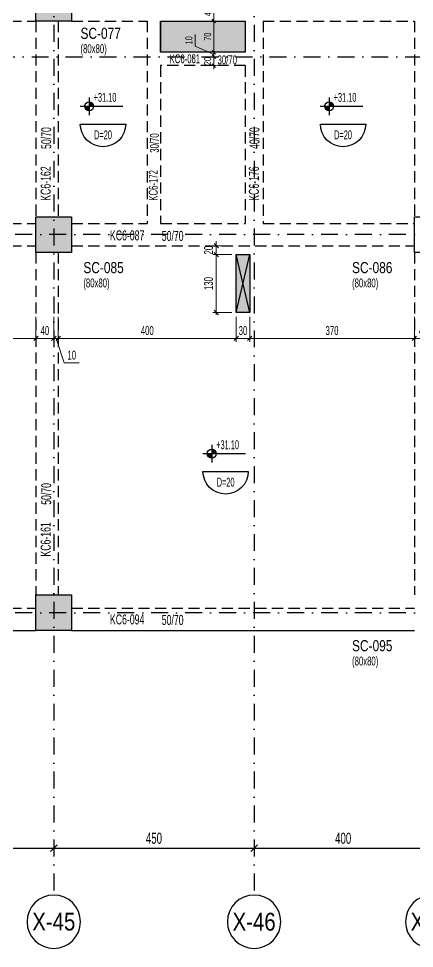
# Model space of a CAD drawing. Header units: millimetres. Extents: x -10495 to 6687, y -755 to 43288.
# Drawn here: x 4171 to 5060, y -755 to 1336 of the extents above; entities that cross this region are included whole.
import ezdxf
from ezdxf.enums import TextEntityAlignment as Align

# ---------------------------------------------------------------- set-up
doc = ezdxf.new("R2010")
doc.units = ezdxf.units.MM
doc.header["$LTSCALE"] = 100
doc.header["$PDSIZE"] = -100
doc.linetypes.add('DASHDOT', pattern=[25.4, 12.7, -6.35, 0, -6.35])
doc.linetypes.add('HIDDEN', pattern=[0.375, 0.25, -0.125])
for name, color, linetype in [('AKS BALON_ULK', 9, 'Continuous'), ('AKS YAZI_ULK', 20, 'Continuous'), ('AKS_ULK', 8, 'DASHDOT'), ('BOSLUK SEMBOL_ULK', 118, 'Continuous'), ('BOSLUK_ULK', 21, 'Continuous'), ('KOLON-PERDE CEKIRDEK_ULK', 4, 'Continuous'), ('KOT_ULK', 7, 'Continuous'), ('OLCU DIS_ULK', 7, 'Continuous'), ('TARAMA BOSLUK-TARIF SEFFAF YUZEYLER_ULK', 159, 'Continuous'), ('TARAMA SOLID_ULK', 251, 'Continuous')]:
    doc.layers.add(name, color=color, linetype=linetype)
for name, color, linetype, lineweight in [('DOSEME ISMI_ULK', 244, 'Continuous', 25), ('KIRIS BOYUT_ULK', 232, 'Continuous', 13), ('KIRIS CIZGI DUZ_ULK', 41, 'Continuous', 25), ('KIRIS CIZGI KESIK_ULK', 41, 'HIDDEN', 25), ('KIRIS ISIM_ULK', 221, 'Continuous', 13), ('KOLON BOYUT_ULK', 255, 'Continuous', 13), ('KOLON ISIM_ULK', 91, 'Continuous', 13), ('OLCU IC_ULK', 146, 'Continuous', 18)]:
    doc.layers.add(name, color=color, linetype=linetype, lineweight=lineweight)
doc.styles.add('ULK-SIMPLXTW.shx', font='ARIALN.TTF')
doc.styles.add('ulkr-simplxtw.shx', font='ulkr-simplxtw.shx', dxfattribs={"width": 0.65})
doc.dimstyles.new('1-100-DIS_ULK', dxfattribs={"dimscale": 100, "dimtxt": 0.25, "dimasz": 0.15, "dimexe": 0.1, "dimexo": 0.1, "dimgap": 0.1, "dimtad": 1, "dimdec": 0, "dimzin": 9, "dimdsep": 46, "dimtxsty": 'ulkr-simplxtw.shx', "dimblk": 'OBLIQUE', "dimcen": 0.1, "dimdle": 0.11, "dimclrd": 256, "dimclre": 256, "dimclrt": 3, "dimadec": 0, "dimazin": 0, "dimtfac": 1, "dimtdec": 0, "dimtix": 1, "dimtmove": 1, "dimatfit": 3, "dimldrblk": 'OBLIQUE', "dimfxl": 1, "dimtolj": 1, "dimtzin": 12, "dimarcsym": 0})
doc.dimstyles.new('1-100-IC_ULK', dxfattribs={"dimscale": 10, "dimtxt": 2, "dimasz": 1, "dimexe": 0.75, "dimexo": 1, "dimgap": 0.75, "dimtad": 1, "dimdec": 1, "dimzin": 9, "dimdsep": 46, "dimtxsty": 'ulkr-simplxtw.shx', "dimblk": 'OBLIQUE', "dimcen": 0.1, "dimdle": 0.5, "dimclrd": 146, "dimclre": 146, "dimclrt": 2, "dimadec": 0, "dimazin": 2, "dimtfac": 1, "dimtdec": 1, "dimtix": 1, "dimtmove": 2, "dimatfit": 3, "dimldrblk": 'OBLIQUE', "dimfxl": 1, "dimtolj": 1, "dimtzin": 0, "dimlwd": -1, "dimlwe": -1, "dimarcsym": 0})

# ---------------------------------------------------------------- blocks, each defined once
blk = doc.blocks.new('AKS SEMBOL_ULK')
at = {"layer": 'AKS BALON_ULK', "linetype": 'ByBlock'}
blk.add_circle((0, -41.2), 60, dxfattribs=at)
at = {"layer": 'AKS YAZI_ULK', "style": 'ULK-SIMPLXTW.shx'}
blk.add_attdef('1', text='', height=40, dxfattribs=at).set_placement((0, -41.2), align=Align.MIDDLE)
blk = doc.blocks.new('_Oblique')
at = {"color": 0, "linetype": 'ByBlock', "lineweight": -2}
blk.add_line((-0.5, -0.5), (0.5, 0.5), dxfattribs=at)
blk = doc.blocks.new('*D1717')
at = {"layer": 'Defpoints', "color": 0, "transparency": 16777216}
for p in [(3400, -509.7), (4250, -509.7), (4250, -529.7)]:
    blk.add_point(p, dxfattribs=at)
at = {"layer": 'OLCU DIS_ULK', "lineweight": -2, "transparency": 16777216}
for p, q in [((3400, -519.7), (3400, -539.7)), ((4250, -519.7), (4250, -539.7)), ((3389, -529.7), (4261, -529.7))]:
    blk.add_line(p, q, dxfattribs=at)
at = {"layer": 'OLCU DIS_ULK', "lineweight": -2, "transparency": 16777216, "xscale": 15, "yscale": 15, "zscale": 15, "rotation": 180}
blk.add_blockref('_Oblique', (3400, -529.7), dxfattribs=at)
at = {"layer": 'OLCU DIS_ULK', "lineweight": -2, "transparency": 16777216, "xscale": 15, "yscale": 15, "zscale": 15}
blk.add_blockref('_Oblique', (4250, -529.7), dxfattribs=at)
at = {"layer": 'OLCU DIS_ULK', "color": 3, "transparency": 16777216, "insert": (3825, -507.2), "char_height": 25, "attachment_point": 5, "style": 'ulkr-simplxtw.shx'}
blk.add_mtext('\\A1;850', dxfattribs=at)
blk = doc.blocks.new('*D1719')
at = {"layer": 'Defpoints', "color": 0, "transparency": 16777216}
for p in [(4700, -509.7), (5100, -509.7), (5100, -529.7)]:
    blk.add_point(p, dxfattribs=at)
at = {"layer": 'OLCU DIS_ULK', "lineweight": -2, "transparency": 16777216}
for p, q in [((4700, -519.7), (4700, -539.7)), ((5100, -519.7), (5100, -539.7)), ((4689, -529.7), (5111, -529.7))]:
    blk.add_line(p, q, dxfattribs=at)
at = {"layer": 'OLCU DIS_ULK', "lineweight": -2, "transparency": 16777216, "xscale": 15, "yscale": 15, "zscale": 15, "rotation": 180}
blk.add_blockref('_Oblique', (4700, -529.7), dxfattribs=at)
at = {"layer": 'OLCU DIS_ULK', "lineweight": -2, "transparency": 16777216, "xscale": 15, "yscale": 15, "zscale": 15}
blk.add_blockref('_Oblique', (5100, -529.7), dxfattribs=at)
at = {"layer": 'OLCU DIS_ULK', "color": 3, "transparency": 16777216, "insert": (4900, -507.2), "char_height": 25, "attachment_point": 5, "style": 'ulkr-simplxtw.shx'}
blk.add_mtext('\\A1;400', dxfattribs=at)
blk = doc.blocks.new('*D1720')
at = {"layer": 'Defpoints', "color": 0, "transparency": 16777216}
for p in [(4250, -509.7), (4700, -509.7), (4700, -529.7)]:
    blk.add_point(p, dxfattribs=at)
at = {"layer": 'OLCU DIS_ULK', "lineweight": -2, "transparency": 16777216}
for p, q in [((4250, -519.7), (4250, -539.7)), ((4700, -519.7), (4700, -539.7)), ((4239, -529.7), (4711, -529.7))]:
    blk.add_line(p, q, dxfattribs=at)
at = {"layer": 'OLCU DIS_ULK', "lineweight": -2, "transparency": 16777216, "xscale": 15, "yscale": 15, "zscale": 15, "rotation": 180}
blk.add_blockref('_Oblique', (4250, -529.7), dxfattribs=at)
at = {"layer": 'OLCU DIS_ULK', "lineweight": -2, "transparency": 16777216, "xscale": 15, "yscale": 15, "zscale": 15}
blk.add_blockref('_Oblique', (4700, -529.7), dxfattribs=at)
at = {"layer": 'OLCU DIS_ULK', "color": 3, "transparency": 16777216, "insert": (4475, -507.2), "char_height": 25, "attachment_point": 5, "style": 'ulkr-simplxtw.shx'}
blk.add_mtext('\\A1;450', dxfattribs=at)
blk = doc.blocks.new('*U17')
at = {"layer": 'KOT_ULK'}
h = blk.add_hatch(color=251, dxfattribs=at)
h.dxf.hatch_style = 1
h.paths.add_polyline_path([(0, 0), (-10, 0, 0.414214), (0, -10)])
h = blk.add_hatch(color=251, dxfattribs=at)
h.dxf.hatch_style = 1
h.paths.add_polyline_path([(10, 0, 0.414214), (0, 10), (0, 0)])
at = {"layer": 'KOT_ULK', "color": 12}
for p, q in [((-20, 0), (75.6, 0)), ((0, 20), (0, -20))]:
    blk.add_line(p, q, dxfattribs=at)
blk.add_circle((0, 0), 10, dxfattribs=at)
at = {"layer": 'KOT_ULK', "style": 'ulkr-simplxtw.shx', "width": 0.6}
for tag, p in [('6', (10, 145)), ('5', (10, 118)), ('4', (10, 91)), ('3', (10, 64)), ('2', (10, 37)), ('1', (10, 10))]:
    blk.add_attdef(tag, p, '', height=20, dxfattribs=at)
at = {"layer": 'KOT_ULK', "color": 242, "style": 'ulkr-simplxtw.shx', "width": 0.65}
blk.add_attdef('NOT', text='', height=20, dxfattribs=at).set_placement((14.8, -10), align=Align.TOP_LEFT)
blk = doc.blocks.new('Döşeme kalınğı_ULK')
at = {"layer": 'DOSEME ISMI_ULK', "color": 12}
blk.add_lwpolyline([(51, 0, -1), (-51, 0)], format="xyb", close=True, dxfattribs=at)
at = {"layer": 'DOSEME ISMI_ULK', "style": 'ulkr-simplxtw.shx', "width": 0.6}
blk.add_attdef('1', text='', height=20, dxfattribs=at).set_placement((0, -14.2), align=Align.TOP_CENTER)
blk = doc.blocks.new('*U26')
at = {"layer": 'KOLON BOYUT_ULK', "style": 'ulkr-simplxtw.shx', "width": 0.65}
blk.add_attdef('2', text='', height=20, dxfattribs=at).set_placement((0, -37), align=Align.TOP_LEFT)
at = {"layer": 'KOLON ISIM_ULK', "style": 'ulkr-simplxtw.shx', "width": 0.8}
blk.add_attdef('1', text='', height=25, dxfattribs=at).set_placement((0, 0), align=Align.TOP_LEFT)
blk = doc.blocks.new('*D1568')
at = {"layer": 'Defpoints', "color": 0, "transparency": 16777216}
for p in [(4572.7, 1370), (4572.7, 1330), (4609.5, 1330)]:
    blk.add_point(p, dxfattribs=at)
at = {"layer": 'OLCU IC_ULK', "color": 146, "transparency": 16777216}
blk.add_line((4609.5, 1373.8), (4609.5, 1326.3), dxfattribs=at)
at = {"layer": 'OLCU IC_ULK', "color": 146, "linetype": 'Continuous', "transparency": 16777216}
for p, q in [((4609.5, 1370), (4615.1, 1370)), ((4609.5, 1330), (4615.1, 1330))]:
    blk.add_line(p, q, dxfattribs=at)
at = {"layer": 'OLCU IC_ULK', "color": 146, "transparency": 16777216, "xscale": 7.5, "yscale": 7.5, "zscale": 7.5}
for p, rotation in [((4609.5, 1370), 90), ((4609.5, 1330), 270)]:
    blk.add_blockref('_Oblique', p, dxfattribs=dict(at, rotation=rotation))
at = {"layer": 'OLCU IC_ULK', "color": 2, "transparency": 16777216, "insert": (4596.4, 1350), "char_height": 15, "attachment_point": 5, "rotation": 90, "style": 'ulkr-simplxtw.shx'}
blk.add_mtext('\\A1;40', dxfattribs=at)
blk = doc.blocks.new('*D1664')
at = {"layer": 'Defpoints', "color": 0, "transparency": 16777216}
for p in [(4660, 805), (4615.1, 675), (4660, 675)]:
    blk.add_point(p, dxfattribs=at)
at = {"layer": 'OLCU IC_ULK', "color": 146, "linetype": 'Continuous', "transparency": 16777216}
for p, q in [((4650, 805), (4607.6, 805)), ((4650, 675), (4607.6, 675))]:
    blk.add_line(p, q, dxfattribs=at)
at = {"layer": 'OLCU IC_ULK', "color": 146, "transparency": 16777216}
blk.add_line((4615.1, 810), (4615.1, 670), dxfattribs=at)
at = {"layer": 'OLCU IC_ULK', "color": 146, "transparency": 16777216, "xscale": 10, "yscale": 10, "zscale": 10}
for p, rotation in [((4615.1, 805), 90), ((4615.1, 675), 270)]:
    blk.add_blockref('_Oblique', p, dxfattribs=dict(at, rotation=rotation))
at = {"layer": 'OLCU IC_ULK', "color": 2, "transparency": 16777216, "insert": (4597.6, 740), "char_height": 20, "attachment_point": 5, "rotation": 90, "style": 'ulkr-simplxtw.shx'}
blk.add_mtext('\\A1;130', dxfattribs=at)
blk = doc.blocks.new('*D1665')
at = {"layer": 'Defpoints', "color": 0, "transparency": 16777216}
for p in [(4615.1, 825), (4660, 825), (4660, 805)]:
    blk.add_point(p, dxfattribs=at)
at = {"layer": 'OLCU IC_ULK', "color": 146, "linetype": 'Continuous', "transparency": 16777216}
for p, q in [((4650, 825), (4607.6, 825)), ((4650, 805), (4607.6, 805))]:
    blk.add_line(p, q, dxfattribs=at)
at = {"layer": 'OLCU IC_ULK', "color": 146, "transparency": 16777216}
for p, q in [((4615.1, 825), (4615.1, 835)), ((4615.1, 805), (4615.1, 825)), ((4615.1, 805), (4615.1, 795))]:
    blk.add_line(p, q, dxfattribs=at)
at = {"layer": 'OLCU IC_ULK', "color": 146, "transparency": 16777216, "xscale": 10, "yscale": 10, "zscale": 10}
for p, rotation in [((4615.1, 825), 270), ((4615.1, 805), 90)]:
    blk.add_blockref('_Oblique', p, dxfattribs=dict(at, rotation=rotation))
at = {"layer": 'OLCU IC_ULK', "color": 2, "transparency": 16777216, "insert": (4597.6, 815), "char_height": 20, "attachment_point": 5, "rotation": 90, "style": 'ulkr-simplxtw.shx'}
blk.add_mtext('\\A1;20', dxfattribs=at)
blk = doc.blocks.new('*D1666')
at = {"layer": 'Defpoints', "color": 0, "transparency": 16777216}
for p in [(4660, 675), (4690, 675), (4660, 616.6)]:
    blk.add_point(p, dxfattribs=at)
at = {"layer": 'OLCU IC_ULK', "color": 146, "linetype": 'Continuous', "transparency": 16777216}
for p, q in [((4660, 665), (4660, 609.1)), ((4690, 665), (4690, 609.1))]:
    blk.add_line(p, q, dxfattribs=at)
at = {"layer": 'OLCU IC_ULK', "color": 146, "transparency": 16777216}
for p, q in [((4660, 616.6), (4650, 616.6)), ((4690, 616.6), (4660, 616.6)), ((4690, 616.6), (4700, 616.6))]:
    blk.add_line(p, q, dxfattribs=at)
at = {"layer": 'OLCU IC_ULK', "color": 146, "transparency": 16777216, "xscale": 10, "yscale": 10, "zscale": 10}
blk.add_blockref('_Oblique', (4660, 616.6), dxfattribs=at)
at = {"layer": 'OLCU IC_ULK', "color": 146, "transparency": 16777216, "xscale": 10, "yscale": 10, "zscale": 10, "rotation": 180}
blk.add_blockref('_Oblique', (4690, 616.6), dxfattribs=at)
at = {"layer": 'OLCU IC_ULK', "color": 2, "transparency": 16777216, "insert": (4675, 634.1), "char_height": 20, "attachment_point": 5, "style": 'ulkr-simplxtw.shx'}
blk.add_mtext('\\A1;30', dxfattribs=at)
blk = doc.blocks.new('*D1667')
at = {"layer": 'Defpoints', "color": 0, "transparency": 16777216}
for p in [(4260, 675), (4660, 675), (4260, 616.6)]:
    blk.add_point(p, dxfattribs=at)
at = {"layer": 'OLCU IC_ULK', "color": 146, "linetype": 'Continuous', "transparency": 16777216}
for p, q in [((4260, 665), (4260, 609.1)), ((4660, 665), (4660, 609.1))]:
    blk.add_line(p, q, dxfattribs=at)
at = {"layer": 'OLCU IC_ULK', "color": 146, "transparency": 16777216}
blk.add_line((4665, 616.6), (4255, 616.6), dxfattribs=at)
at = {"layer": 'OLCU IC_ULK', "color": 146, "transparency": 16777216, "xscale": 10, "yscale": 10, "zscale": 10, "rotation": 180}
blk.add_blockref('_Oblique', (4260, 616.6), dxfattribs=at)
at = {"layer": 'OLCU IC_ULK', "color": 146, "transparency": 16777216, "xscale": 10, "yscale": 10, "zscale": 10}
blk.add_blockref('_Oblique', (4660, 616.6), dxfattribs=at)
at = {"layer": 'OLCU IC_ULK', "color": 2, "transparency": 16777216, "insert": (4460, 634.1), "char_height": 20, "attachment_point": 5, "style": 'ulkr-simplxtw.shx'}
blk.add_mtext('\\A1;400', dxfattribs=at)
blk = doc.blocks.new('*D1668')
at = {"layer": 'Defpoints', "color": 0, "transparency": 16777216}
for p in [(4250, 675), (4260, 675), (4250, 616.6)]:
    blk.add_point(p, dxfattribs=at)
at = {"layer": 'OLCU IC_ULK', "color": 146, "linetype": 'Continuous', "transparency": 16777216}
for p, q in [((4250, 665), (4250, 609.1)), ((4260, 665), (4260, 609.1))]:
    blk.add_line(p, q, dxfattribs=at)
at = {"layer": 'OLCU IC_ULK', "color": 146, "transparency": 16777216}
for p, q in [((4250, 616.6), (4240, 616.6)), ((4260, 616.6), (4250, 616.6)), ((4260, 616.6), (4250, 616.6)), ((4255, 616.6), (4273.6, 561.4)), ((4260, 616.6), (4270, 616.6)), ((4273.6, 561.4), (4307.1, 561.4))]:
    blk.add_line(p, q, dxfattribs=at)
at = {"layer": 'OLCU IC_ULK', "color": 146, "transparency": 16777216, "xscale": 10, "yscale": 10, "zscale": 10}
blk.add_blockref('_Oblique', (4250, 616.6), dxfattribs=at)
at = {"layer": 'OLCU IC_ULK', "color": 146, "transparency": 16777216, "xscale": 10, "yscale": 10, "zscale": 10, "rotation": 180}
blk.add_blockref('_Oblique', (4260, 616.6), dxfattribs=at)
at = {"layer": 'OLCU IC_ULK', "color": 2, "transparency": 16777216, "insert": (4290.4, 578.9), "char_height": 20, "attachment_point": 5, "style": 'ulkr-simplxtw.shx'}
blk.add_mtext('\\A1;10', dxfattribs=at)
blk = doc.blocks.new('*D1669')
at = {"layer": 'Defpoints', "color": 0, "transparency": 16777216}
for p in [(4210, 675), (4250, 675), (4210, 616.6)]:
    blk.add_point(p, dxfattribs=at)
at = {"layer": 'OLCU IC_ULK', "color": 146, "linetype": 'Continuous', "transparency": 16777216}
for p, q in [((4210, 665), (4210, 609.1)), ((4250, 665), (4250, 609.1))]:
    blk.add_line(p, q, dxfattribs=at)
at = {"layer": 'OLCU IC_ULK', "color": 146, "transparency": 16777216}
blk.add_line((4255, 616.6), (4205, 616.6), dxfattribs=at)
at = {"layer": 'OLCU IC_ULK', "color": 146, "transparency": 16777216, "xscale": 10, "yscale": 10, "zscale": 10, "rotation": 180}
blk.add_blockref('_Oblique', (4210, 616.6), dxfattribs=at)
at = {"layer": 'OLCU IC_ULK', "color": 146, "transparency": 16777216, "xscale": 10, "yscale": 10, "zscale": 10}
blk.add_blockref('_Oblique', (4250, 616.6), dxfattribs=at)
at = {"layer": 'OLCU IC_ULK', "color": 2, "transparency": 16777216, "insert": (4230, 634.1), "char_height": 20, "attachment_point": 5, "style": 'ulkr-simplxtw.shx'}
blk.add_mtext('\\A1;40', dxfattribs=at)
blk = doc.blocks.new('*D1670')
at = {"layer": 'Defpoints', "color": 0, "transparency": 16777216}
for p in [(3852.5, 675), (4210, 675), (3852.5, 616.6)]:
    blk.add_point(p, dxfattribs=at)
at = {"layer": 'OLCU IC_ULK', "color": 146, "linetype": 'Continuous', "transparency": 16777216}
for p, q in [((3852.5, 665), (3852.5, 609.1)), ((4210, 665), (4210, 609.1))]:
    blk.add_line(p, q, dxfattribs=at)
at = {"layer": 'OLCU IC_ULK', "color": 146, "transparency": 16777216}
blk.add_line((4215, 616.6), (3847.5, 616.6), dxfattribs=at)
at = {"layer": 'OLCU IC_ULK', "color": 146, "transparency": 16777216, "xscale": 10, "yscale": 10, "zscale": 10, "rotation": 180}
blk.add_blockref('_Oblique', (3852.5, 616.6), dxfattribs=at)
at = {"layer": 'OLCU IC_ULK', "color": 146, "transparency": 16777216, "xscale": 10, "yscale": 10, "zscale": 10}
blk.add_blockref('_Oblique', (4210, 616.6), dxfattribs=at)
at = {"layer": 'OLCU IC_ULK', "color": 2, "transparency": 16777216, "insert": (4031.2, 634.1), "char_height": 20, "attachment_point": 5, "style": 'ulkr-simplxtw.shx'}
blk.add_mtext('\\A1;357.5', dxfattribs=at)
blk = doc.blocks.new('*D1591')
at = {"layer": 'Defpoints', "color": 0, "transparency": 16777216}
for p in [(4690, 675), (5060, 675), (5060, 616.6)]:
    blk.add_point(p, dxfattribs=at)
at = {"layer": 'OLCU IC_ULK', "color": 146, "linetype": 'Continuous', "transparency": 16777216}
for p, q in [((4690, 665), (4690, 609.1)), ((5060, 665), (5060, 609.1))]:
    blk.add_line(p, q, dxfattribs=at)
at = {"layer": 'OLCU IC_ULK', "color": 146, "transparency": 16777216}
blk.add_line((4685, 616.6), (5065, 616.6), dxfattribs=at)
at = {"layer": 'OLCU IC_ULK', "color": 146, "transparency": 16777216, "xscale": 10, "yscale": 10, "zscale": 10, "rotation": 180}
blk.add_blockref('_Oblique', (4690, 616.6), dxfattribs=at)
at = {"layer": 'OLCU IC_ULK', "color": 146, "transparency": 16777216, "xscale": 10, "yscale": 10, "zscale": 10}
blk.add_blockref('_Oblique', (5060, 616.6), dxfattribs=at)
at = {"layer": 'OLCU IC_ULK', "color": 2, "transparency": 16777216, "insert": (4875, 634.1), "char_height": 20, "attachment_point": 5, "style": 'ulkr-simplxtw.shx'}
blk.add_mtext('\\A1;370', dxfattribs=at)
blk = doc.blocks.new('*D1592')
at = {"layer": 'Defpoints', "color": 0, "transparency": 16777216}
for p in [(5060, 675), (5100, 675), (5100, 616.6)]:
    blk.add_point(p, dxfattribs=at)
at = {"layer": 'OLCU IC_ULK', "color": 146, "linetype": 'Continuous', "transparency": 16777216}
for p, q in [((5060, 665), (5060, 609.1)), ((5100, 665), (5100, 609.1))]:
    blk.add_line(p, q, dxfattribs=at)
at = {"layer": 'OLCU IC_ULK', "color": 146, "transparency": 16777216}
blk.add_line((5055, 616.6), (5105, 616.6), dxfattribs=at)
at = {"layer": 'OLCU IC_ULK', "color": 146, "transparency": 16777216, "xscale": 10, "yscale": 10, "zscale": 10, "rotation": 180}
blk.add_blockref('_Oblique', (5060, 616.6), dxfattribs=at)
at = {"layer": 'OLCU IC_ULK', "color": 146, "transparency": 16777216, "xscale": 10, "yscale": 10, "zscale": 10}
blk.add_blockref('_Oblique', (5100, 616.6), dxfattribs=at)
at = {"layer": 'OLCU IC_ULK', "color": 2, "transparency": 16777216, "insert": (5080, 634.1), "char_height": 20, "attachment_point": 5, "style": 'ulkr-simplxtw.shx'}
blk.add_mtext('\\A1;40', dxfattribs=at)
blk = doc.blocks.new('*D1624')
at = {"layer": 'Defpoints', "color": 0, "transparency": 16777216}
for p in [(4586.4, 1250), (4609.5, 1250), (4586.4, 1230)]:
    blk.add_point(p, dxfattribs=at)
at = {"layer": 'OLCU IC_ULK', "color": 146, "transparency": 16777216}
for p, q in [((4609.5, 1250), (4609.5, 1258)), ((4609.5, 1230), (4609.5, 1250)), ((4609.5, 1230), (4609.5, 1222))]:
    blk.add_line(p, q, dxfattribs=at)
at = {"layer": 'OLCU IC_ULK', "color": 146, "linetype": 'Continuous', "transparency": 16777216}
for p, q in [((4594.4, 1250), (4615.5, 1250)), ((4594.4, 1230), (4615.5, 1230))]:
    blk.add_line(p, q, dxfattribs=at)
at = {"layer": 'OLCU IC_ULK', "color": 146, "transparency": 16777216, "xscale": 8, "yscale": 8, "zscale": 8}
for p, rotation in [((4609.5, 1250), 270), ((4609.5, 1230), 90)]:
    blk.add_blockref('_Oblique', p, dxfattribs=dict(at, rotation=rotation))
at = {"layer": 'OLCU IC_ULK', "color": 2, "transparency": 16777216, "insert": (4595.5, 1240), "char_height": 16, "attachment_point": 5, "rotation": 90, "style": 'ulkr-simplxtw.shx'}
blk.add_mtext('\\A1;20', dxfattribs=at)
blk = doc.blocks.new('*D1625')
at = {"layer": 'Defpoints', "color": 0, "transparency": 16777216}
for p in [(4586.4, 1260), (4609.5, 1260), (4586.4, 1250)]:
    blk.add_point(p, dxfattribs=at)
at = {"layer": 'OLCU IC_ULK', "color": 146, "transparency": 16777216}
for p, q in [((4567.5, 1273.4), (4567.5, 1300.2)), ((4609.5, 1255), (4567.5, 1273.4)), ((4609.5, 1260), (4609.5, 1268)), ((4609.5, 1250), (4609.5, 1260)), ((4609.5, 1250), (4609.5, 1260)), ((4609.5, 1250), (4609.5, 1242))]:
    blk.add_line(p, q, dxfattribs=at)
at = {"layer": 'OLCU IC_ULK', "color": 146, "linetype": 'Continuous', "transparency": 16777216}
for p, q in [((4594.4, 1260), (4615.5, 1260)), ((4594.4, 1250), (4615.5, 1250))]:
    blk.add_line(p, q, dxfattribs=at)
at = {"layer": 'OLCU IC_ULK', "color": 146, "transparency": 16777216, "xscale": 8, "yscale": 8, "zscale": 8}
for p, rotation in [((4609.5, 1260), 270), ((4609.5, 1250), 90)]:
    blk.add_blockref('_Oblique', p, dxfattribs=dict(at, rotation=rotation))
at = {"layer": 'OLCU IC_ULK', "color": 2, "transparency": 16777216, "insert": (4553.5, 1286.8), "char_height": 16, "attachment_point": 5, "rotation": 90, "style": 'ulkr-simplxtw.shx'}
blk.add_mtext('\\A1;10', dxfattribs=at)
blk = doc.blocks.new('*D1626')
at = {"layer": 'Defpoints', "color": 0, "transparency": 16777216}
for p in [(4586.4, 1330), (4609.5, 1330), (4586.4, 1260)]:
    blk.add_point(p, dxfattribs=at)
at = {"layer": 'OLCU IC_ULK', "color": 146, "linetype": 'Continuous', "transparency": 16777216}
for p, q in [((4594.4, 1330), (4615.5, 1330)), ((4594.4, 1260), (4615.5, 1260))]:
    blk.add_line(p, q, dxfattribs=at)
at = {"layer": 'OLCU IC_ULK', "color": 146, "transparency": 16777216}
blk.add_line((4609.5, 1256), (4609.5, 1334), dxfattribs=at)
at = {"layer": 'OLCU IC_ULK', "color": 146, "transparency": 16777216, "xscale": 8, "yscale": 8, "zscale": 8}
for p, rotation in [((4609.5, 1330), 90), ((4609.5, 1260), 270)]:
    blk.add_blockref('_Oblique', p, dxfattribs=dict(at, rotation=rotation))
at = {"layer": 'OLCU IC_ULK', "color": 2, "transparency": 16777216, "insert": (4595.5, 1295), "char_height": 16, "attachment_point": 5, "rotation": 90, "style": 'ulkr-simplxtw.shx'}
blk.add_mtext('\\A1;70', dxfattribs=at)
blk = doc.blocks.new('Kiriş_Sembol_ULK')
at = {"layer": 'KIRIS BOYUT_ULK', "style": 'ulkr-simplxtw.shx', "width": 0.65}
blk.add_attdef('B', text='', height=25, dxfattribs=at).set_placement((21, 0.4), align=Align.MIDDLE_LEFT)
at = {"layer": 'KIRIS ISIM_ULK', "style": 'ulkr-simplxtw.shx', "width": 0.65}
blk.add_attdef('K', text='', height=25, dxfattribs=at).set_placement((-18.2, 12.9), align=Align.TOP_RIGHT)

msp = doc.modelspace()

# ---------------------------------------------------------------- hatches: boundary and pattern name
at = {"layer": 'TARAMA BOSLUK-TARIF SEFFAF YUZEYLER_ULK'}
h = msp.add_hatch(color=256, dxfattribs=at)
h.dxf.hatch_style = 1
h.paths.add_polyline_path([(4680, 1260), (4680, 1330), (4490, 1330), (4490, 1260)])
h = msp.add_hatch(color=256, dxfattribs=at)
h.dxf.hatch_style = 1
h.paths.add_polyline_path([(4660, 675), (4690, 675), (4690, 805), (4660, 805)])
at = {"layer": 'TARAMA SOLID_ULK'}
h = msp.add_hatch(color=256, dxfattribs=at)
h.dxf.hatch_style = 1
h.paths.add_polyline_path([(4290, 1410), (4290, 1330), (4210, 1330), (4210, 1410)])
h = msp.add_hatch(color=256, dxfattribs=at)
h.dxf.hatch_style = 1
h.paths.add_polyline_path([(4290, 810), (4210, 810), (4210, 890), (4290, 890)])
h = msp.add_hatch(color=256, dxfattribs=at)
h.dxf.hatch_style = 1
h.paths.add_polyline_path([(4290, -40), (4210, -40), (4210, 40), (4290, 40)])

# ---------------------------------------------------------------- linework, layer by layer
at = {"layer": 'AKS_ULK', "ltscale": 0.03}
for points in [[(4250, 3915.6), (4250, -634.71)], [(4700, 3915.6), (4700, -634.71)], [(-759.17, 1250), (6566.96, 1250)], [(6566.96, 850), (-759.17, 850)], [(6566.96, 0), (-759.17, 0)]]:
    msp.add_lwpolyline(points, dxfattribs=at)
at = {"layer": 'BOSLUK SEMBOL_ULK'}
for p, q in [((4660, 675), (4690, 805)), ((4690, 675), (4660, 805))]:
    msp.add_line(p, q, dxfattribs=at)
at = {"layer": 'BOSLUK_ULK'}
for points in [[(4490, 1330), (4680, 1330), (4680, 1260), (4490, 1260)], [(4660, 805), (4690, 805), (4690, 675), (4660, 675)]]:
    msp.add_lwpolyline(points, close=True, dxfattribs=at)
at = {"layer": 'KIRIS CIZGI DUZ_ULK'}
for p, q in [((4490, 1330), (4490, 1260)), ((4680, 1260), (4490, 1260)), ((3440, -40), (4210, -40)), ((4290, -40), (5060, -40))]:
    msp.add_line(p, q, dxfattribs=at)
msp.add_lwpolyline([(4490, 1330), (4680, 1330), (4680, 1260)], dxfattribs=at)
at = {"layer": 'KIRIS CIZGI KESIK_ULK'}
for p, q in [((3440, 1330), (4210, 1330)), ((4210, 1330), (4210, 890)), ((4260, 1330), (4260, 890)), ((4290, 1330), (4460, 1330)), ((4460, 1330), (4460, 875)), ((4720, 1330), (5060, 1330)), ((4720, 1330), (4720, 875)), ((5060, 1330), (5060, 890)), ((4490, 1230), (4490, 875)), ((4680, 1230), (4490, 1230)), ((4680, 1230), (4680, 875)), ((3440, 875), (4210, 875)), ((4290, 875), (4460, 875)), ((4490, 875), (4680, 875)), ((4720, 875), (5060, 875)), ((3440, 825), (4210, 825)), ((4290, 825), (5060, 825)), ((4210, 810), (4210, 40)), ((4260, 810), (4260, 40)), ((5060, 810), (5060, 40)), ((3440, 10), (4210, 10)), ((4290, 10), (5060, 10))]:
    msp.add_line(p, q, dxfattribs=at)
at = {"layer": 'KOLON-PERDE CEKIRDEK_ULK'}
for points in [[(4290, 1330), (4210, 1330), (4210, 1410), (4290, 1410)], [(4290, 810), (4210, 810), (4210, 890), (4290, 890)], [(5140, 810), (5060, 810), (5060, 890), (5140, 890)], [(4290, -40), (4210, -40), (4210, 40), (4290, 40)]]:
    msp.add_lwpolyline(points, close=True, dxfattribs=at)

# ---------------------------------------------------------------- block references
at = {"layer": 'AKS_ULK', "linetype": 'ByBlock'}
ref = msp.add_blockref('AKS SEMBOL_ULK', (4250, -735.96), dxfattribs=dict(at, xscale=-1, rotation=180))
ref.add_attrib('1', 'X-45', dxfattribs={"layer": 'AKS YAZI_ULK', "height": 40, "style": 'ULK-SIMPLXTW.shx'}).set_placement((4250, -694.71), align=Align.MIDDLE)
ref = msp.add_blockref('AKS SEMBOL_ULK', (4700, -735.96), dxfattribs=dict(at, xscale=-1, rotation=180))
ref.add_attrib('1', 'X-46', dxfattribs={"layer": 'AKS YAZI_ULK', "height": 40, "style": 'ULK-SIMPLXTW.shx'}).set_placement((4700, -694.71), align=Align.MIDDLE)
ref = msp.add_blockref('AKS SEMBOL_ULK', (5100, -735.96), dxfattribs=dict(at, xscale=-1, rotation=180))
ref.add_attrib('1', 'X-47', dxfattribs={"layer": 'AKS YAZI_ULK', "height": 40, "style": 'ULK-SIMPLXTW.shx'}).set_placement((5100, -694.71), align=Align.MIDDLE)
at = {"layer": 'DOSEME ISMI_ULK'}
for p in [(4360.62, 1098.56), (4899.75, 1098.56), (4635.94, 317.63)]:
    msp.add_blockref('Döşeme kalınğı_ULK', p, dxfattribs=at).add_auto_attribs({'1': 'D=20'})
at = {"layer": 'KIRIS ISIM_ULK'}
ref = msp.add_blockref('Kiriş_Sembol_ULK', (4596.92, 1242.37), dxfattribs=at)
ref.add_attrib('B', '30/70', dxfattribs={"layer": 'KIRIS BOYUT_ULK', "height": 20, "style": 'ulkr-simplxtw.shx', "width": 0.65}).set_placement((4617.93, 1242.81), align=Align.MIDDLE_LEFT)
ref.add_attrib('K', 'KC6-081', dxfattribs={"height": 20, "style": 'ulkr-simplxtw.shx', "width": 0.65}).set_placement((4578.77, 1255.31), align=Align.TOP_RIGHT)
ref = msp.add_blockref('Kiriş_Sembol_ULK', (4233.4, 1021.53), dxfattribs=dict(at, rotation=90))
ref.add_attrib('B', '50/70', dxfattribs={"layer": 'KIRIS BOYUT_ULK', "height": 22.5, "rotation": 90, "style": 'ulkr-simplxtw.shx', "width": 0.65}).set_placement((4232.95, 1042.54), align=Align.MIDDLE_LEFT)
ref.add_attrib('K', 'KC6-162', dxfattribs={"height": 22.5, "rotation": 90, "style": 'ulkr-simplxtw.shx', "width": 0.65}).set_placement((4220.45, 1003.38), align=Align.TOP_RIGHT)
ref = msp.add_blockref('Kiriş_Sembol_ULK', (4701.14, 1021.53), dxfattribs=dict(at, rotation=90))
ref.add_attrib('B', '40/70', dxfattribs={"layer": 'KIRIS BOYUT_ULK', "height": 22.5, "rotation": 90, "style": 'ulkr-simplxtw.shx', "width": 0.65}).set_placement((4700.7, 1042.54), align=Align.MIDDLE_LEFT)
ref.add_attrib('K', 'KC6-176', dxfattribs={"height": 22.5, "rotation": 90, "style": 'ulkr-simplxtw.shx', "width": 0.65}).set_placement((4688.2, 1003.38), align=Align.TOP_RIGHT)
ref = msp.add_blockref('Kiriş_Sembol_ULK', (4476.44, 1013.07), dxfattribs=dict(at, rotation=90))
ref.add_attrib('B', '30/70', dxfattribs={"layer": 'KIRIS BOYUT_ULK', "height": 20, "rotation": 90, "style": 'ulkr-simplxtw.shx', "width": 0.65}).set_placement((4476, 1034.08), align=Align.MIDDLE_LEFT)
ref.add_attrib('K', 'KC6-172', dxfattribs={"height": 20, "rotation": 90, "style": 'ulkr-simplxtw.shx', "width": 0.65}).set_placement((4463.5, 994.92), align=Align.TOP_RIGHT)
ref = msp.add_blockref('Kiriş_Sembol_ULK', (4471.53, 846.56), dxfattribs=at)
ref.add_attrib('B', '50/70', dxfattribs={"layer": 'KIRIS BOYUT_ULK', "height": 22.5, "style": 'ulkr-simplxtw.shx', "width": 0.65}).set_placement((4492.54, 847), align=Align.MIDDLE_LEFT)
ref.add_attrib('K', 'KC6-087', dxfattribs={"height": 22.5, "style": 'ulkr-simplxtw.shx', "width": 0.65}).set_placement((4453.37, 859.5), align=Align.TOP_RIGHT)
ref = msp.add_blockref('Kiriş_Sembol_ULK', (4233.4, 221.53), dxfattribs=dict(at, rotation=90))
ref.add_attrib('B', '50/70', dxfattribs={"layer": 'KIRIS BOYUT_ULK', "height": 22.5, "rotation": 90, "style": 'ulkr-simplxtw.shx', "width": 0.65}).set_placement((4232.95, 242.54), align=Align.MIDDLE_LEFT)
ref.add_attrib('K', 'KC6-161', dxfattribs={"height": 22.5, "rotation": 90, "style": 'ulkr-simplxtw.shx', "width": 0.65}).set_placement((4220.45, 203.38), align=Align.TOP_RIGHT)
ref = msp.add_blockref('Kiriş_Sembol_ULK', (4471.53, -16.72), dxfattribs=at)
ref.add_attrib('B', '50/70', dxfattribs={"layer": 'KIRIS BOYUT_ULK', "height": 22.5, "style": 'ulkr-simplxtw.shx', "width": 0.65}).set_placement((4492.54, -16.27), align=Align.MIDDLE_LEFT)
ref.add_attrib('K', 'KC6-094', dxfattribs={"height": 22.5, "style": 'ulkr-simplxtw.shx', "width": 0.65}).set_placement((4453.37, -3.77), align=Align.TOP_RIGHT)
at = {"layer": 'KOLON ISIM_ULK'}
for p, values in [((4310, 1315), {'1': 'SC-077', '2': '(80x80)'}), ((4316.42, 788.33), {'1': 'SC-085', '2': '(80x80)'}), ((4920, 788.33), {'1': 'SC-086', '2': '(80x80)'}), ((4920, -61.67), {'1': 'SC-095', '2': '(80x80)'})]:
    msp.add_blockref('*U26', p, dxfattribs=at).add_auto_attribs(values)
at = {"layer": 'KOT_ULK'}
ref = msp.add_blockref('*U17', (4329.52, 1138.56), dxfattribs=at)
ref.add_attrib('1', '+31.10', (4339.52, 1148.56), dxfattribs={"height": 20, "style": 'ulkr-simplxtw.shx', "width": 0.6})
ref = msp.add_blockref('*U17', (4868.65, 1138.56), dxfattribs=at)
ref.add_attrib('1', '+31.10', (4878.65, 1148.56), dxfattribs={"height": 20, "style": 'ulkr-simplxtw.shx', "width": 0.6})
ref = msp.add_blockref('*U17', (4604.85, 357.63), dxfattribs=at)
ref.add_attrib('1', '+31.10', (4614.85, 367.63), dxfattribs={"height": 20, "style": 'ulkr-simplxtw.shx', "width": 0.6})

# ---------------------------------------------------------------- dimensions: what is measured, and where the dimension line sits
at = {"layer": 'OLCU DIS_ULK'}
for base, p1, p2, picture, middle in [((4250, -529.71), (3400, -509.71), (4250, -509.71), '*D1717', (3825, -507.21)), ((4700, -529.71), (4250, -509.71), (4700, -509.71), '*D1720', (4475, -507.21)), ((5100, -529.71), (4700, -509.71), (5100, -509.71), '*D1719', (4900, -507.21))]:
    dim = msp.add_linear_dim(base=base, p1=p1, p2=p2, dimstyle='1-100-DIS_ULK', dxfattribs=at)
    dim.commit()
    dim.dimension.update_dxf_attribs({"geometry": picture, "text_midpoint": middle})
at = {"layer": 'OLCU IC_ULK'}
for base, p1, p2, override, picture, middle in [((4609.52, 1330), (4572.69, 1370), (4572.69, 1330), {"dimscale": 7.5, "dimfxl": 0, "dimfxlon": 1}, '*D1568', (4596.4, 1350)), ((4609.52, 1330), (4586.38, 1260), (4586.38, 1330), {"dimscale": 8, "dimfxl": 0}, '*D1626', (4595.52, 1295)), ((4609.52, 1250), (4586.38, 1230), (4586.38, 1250), {"dimscale": 8, "dimfxl": 0}, '*D1624', (4595.52, 1240)), ((4615.14, 825), (4660, 805), (4660, 825), {"dimfxl": 0}, '*D1665', (4597.64, 815)), ((4615.14, 675), (4660, 805), (4660, 675), {"dimfxl": 0}, '*D1664', (4597.64, 740))]:
    dim = msp.add_linear_dim(base=base, p1=p1, p2=p2, angle=90, dimstyle='1-100-IC_ULK', override=override, dxfattribs=at)
    dim.commit()
    dim.dimension.update_dxf_attribs({"geometry": picture, "text_midpoint": middle})
dim = msp.add_linear_dim(base=(4609.52, 1260), p1=(4586.38, 1250), p2=(4586.38, 1260), angle=90, dimstyle='1-100-IC_ULK', override={"dimscale": 8, "dimtmove": 1, "dimfxl": 0}, dxfattribs=at)
dim.commit()
dim.dimension.update_dxf_attribs({"geometry": '*D1625', "text_midpoint": (4567.52, 1279.36), "dimtype": 160})
for base, p1, p2, picture, middle in [((3852.5, 616.63), (4210, 675), (3852.5, 675), '*D1670', (4031.25, 634.13)), ((4210, 616.63), (4250, 675), (4210, 675), '*D1669', (4230, 634.13)), ((4260, 616.63), (4660, 675), (4260, 675), '*D1667', (4460, 634.13)), ((4660, 616.63), (4690, 675), (4660, 675), '*D1666', (4675, 634.13)), ((5060, 616.63), (4690, 675), (5060, 675), '*D1591', (4875, 634.13)), ((5100, 616.63), (5060, 675), (5100, 675), '*D1592', (5080, 634.13))]:
    dim = msp.add_linear_dim(base=base, p1=p1, p2=p2, dimstyle='1-100-IC_ULK', override={"dimfxl": 0}, dxfattribs=at)
    dim.commit()
    dim.dimension.update_dxf_attribs({"geometry": picture, "text_midpoint": middle})
dim = msp.add_linear_dim(base=(4250, 616.63), p1=(4260, 675), p2=(4250, 675), dimstyle='1-100-IC_ULK', override={"dimtmove": 1, "dimfxl": 0}, dxfattribs=at)
dim.commit()
dim.dimension.update_dxf_attribs({"geometry": '*D1668', "text_midpoint": (4281.07, 561.43), "dimtype": 160})

doc.saveas('drawing.dxf')
